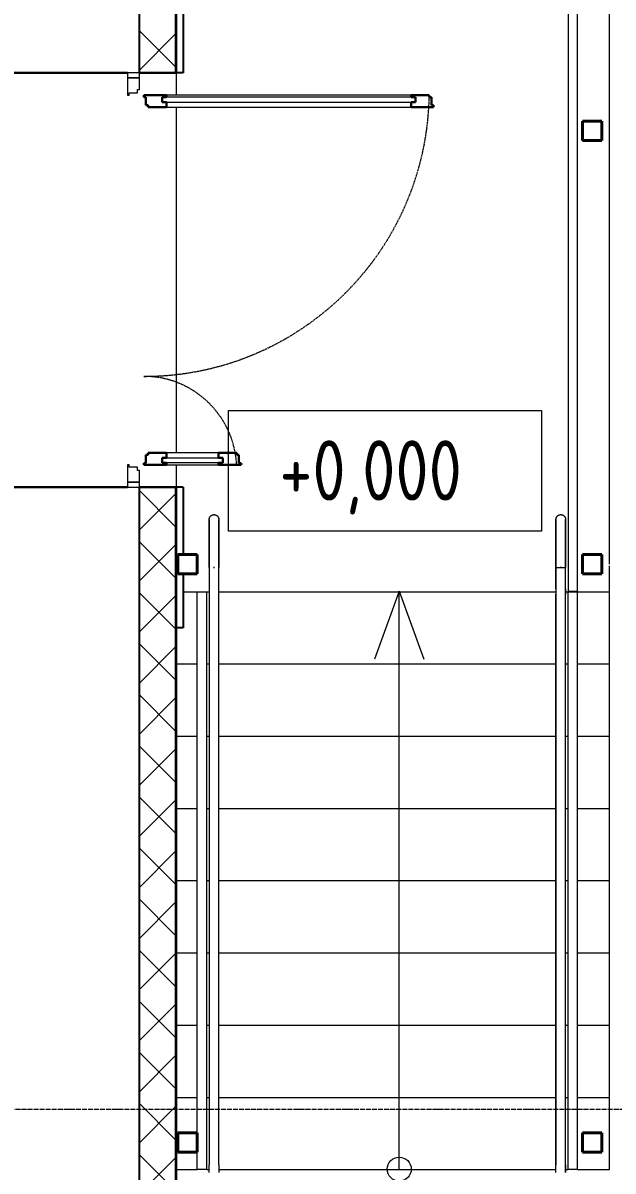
# Model space of a CAD drawing. Header units: millimetres. Extents: x -695119 to 412940, y -249585 to 622758.
# Drawn here: x 40061 to 42511, y -31626 to -26858 of the extents above; entities that cross this region are included whole.
import ezdxf

# ---------------------------------------------------------------- set-up
doc = ezdxf.new("R2010")
doc.units = ezdxf.units.MM
doc.linetypes.add('ADSK_Линия сетки', pattern=[25, 20, -2.5, 0, -2.5])
doc.linetypes.add('ADSK_Штриховая_ш2 п1_5', pattern=[4.5, 3, -1.5])
for name, color, linetype, lineweight in [('Высотные отметки', 7, 'Continuous', 9), ('Каркас_Импост', 8, 'Continuous', 9), ('Лестницы', 8, 'Continuous', 9), ('Монтажный зазор', 8, 'Continuous', 9), ('Несущие колонны', 252, 'Continuous', 18), ('Ограждение', 8, 'Continuous', 9), ('Оси', 252, 'Continuous', 9), ('Остекление', 8, 'Continuous', 9), ('Открывание', 8, 'ADSK_Штриховая_ш2 п1_5', 9), ('Панель', 252, 'Continuous', 30), ('Перекрытия', 7, 'Continuous', 18), ('Поручни', 8, 'Continuous', 9), ('Стены разрез', 7, 'Continuous', 30), ('Стены штриховка', 7, 'Continuous', 9), ('Типовые аннотации', 8, 'Continuous', 18), ('Элементы узлов', 8, 'Continuous', 18)]:
    doc.layers.add(name, color=color, linetype=linetype, lineweight=lineweight)
doc.layers.add('Стены', color=194, linetype='Continuous')
doc.styles.add('GOST 2.304 type A_1', font='', dxfattribs={"height": 350})
doc.styles.get('GOST 2.304 type A_1').set_extended_font_data('GOST 2.304 type A')

# ---------------------------------------------------------------- blocks, each defined once
blk = doc.blocks.new('1 этаж')
at = {"layer": 'Каркас_Импост', "color": 251, "true_color": 0x636466}
for p, q in [((-4405.8, -108262.4), (-4455.8, -108262.4)), ((-4455.8, -108262.4), (-4455.8, -108334.4)), ((-4405.8, -108311.4), (-4405.8, -108262.4)), ((-4413.8, -108325.4), (-4413.8, -108311.4)), ((-4413.8, -108311.4), (-4405.8, -108311.4)), ((-4455.8, -108334.4), (-4447.8, -108334.4)), ((-4447.8, -108334.4), (-4447.8, -108325.4)), ((-4447.8, -108325.4), (-4413.8, -108325.4)), ((-4447.8, -109870.4), (-4455.8, -109870.4)), ((-4455.8, -109870.4), (-4455.8, -109942.4)), ((-4447.8, -109879.4), (-4447.8, -109870.4)), ((-4413.8, -109879.4), (-4447.8, -109879.4)), ((-4413.8, -109893.4), (-4413.8, -109879.4)), ((-4405.8, -109893.4), (-4413.8, -109893.4)), ((-4405.8, -109942.4), (-4405.8, -109893.4)), ((-4455.8, -109942.4), (-4405.8, -109942.4))]:
    blk.add_line(p, q, dxfattribs=at)
at = {"layer": 'Лестницы', "color": 251, "true_color": 0x636466}
for p, q in [((-4223.8, -110396.6), (-4165.8, -110396.6)), ((-4125.8, -110396.6), (-4115.4, -110396.6)), ((-4076.2, -110396.6), (-2675.4, -110396.6)), ((-2636.2, -110396.6), (-2625.8, -110396.6)), ((-2585.8, -110396.6), (-2453.8, -110396.6)), ((-2453.8, -110696.6), (-2453.8, -110396.6)), ((-4253.8, -110696.6), (-4165.8, -110696.6)), ((-4253.8, -110696.6), (-4165.8, -110696.6)), ((-4125.8, -110696.6), (-4115.8, -110696.6)), ((-4125.8, -110696.6), (-4115.8, -110696.6)), ((-4075.8, -110696.6), (-2675.8, -110696.6)), ((-4075.8, -110696.6), (-2675.8, -110696.6)), ((-2635.8, -110696.6), (-2625.8, -110696.6)), ((-2635.8, -110696.6), (-2625.8, -110696.6)), ((-2585.8, -110696.6), (-2453.8, -110696.6)), ((-2585.8, -110696.6), (-2453.8, -110696.6)), ((-2453.8, -110996.6), (-2453.8, -110696.6)), ((-4253.8, -110996.6), (-4165.8, -110996.6)), ((-4253.8, -110996.6), (-4165.8, -110996.6)), ((-4125.8, -110996.6), (-4115.8, -110996.6)), ((-4125.8, -110996.6), (-4115.8, -110996.6)), ((-4075.8, -110996.6), (-2675.8, -110996.6)), ((-4075.8, -110996.6), (-2675.8, -110996.6)), ((-2635.8, -110996.6), (-2625.8, -110996.6)), ((-2635.8, -110996.6), (-2625.8, -110996.6)), ((-2585.8, -110996.6), (-2453.8, -110996.6)), ((-2585.8, -110996.6), (-2453.8, -110996.6)), ((-2453.8, -111296.6), (-2453.8, -110996.6)), ((-4253.8, -111296.6), (-4165.8, -111296.6)), ((-4253.8, -111296.6), (-4165.8, -111296.6)), ((-4125.8, -111296.6), (-4115.8, -111296.6)), ((-4125.8, -111296.6), (-4115.8, -111296.6)), ((-4075.8, -111296.6), (-2675.8, -111296.6)), ((-4075.8, -111296.6), (-2675.8, -111296.6)), ((-2635.8, -111296.6), (-2625.8, -111296.6)), ((-2635.8, -111296.6), (-2625.8, -111296.6)), ((-2585.8, -111296.6), (-2453.8, -111296.6)), ((-2585.8, -111296.6), (-2453.8, -111296.6)), ((-2453.8, -111596.6), (-2453.8, -111296.6)), ((-4253.8, -111596.6), (-4165.8, -111596.6)), ((-4253.8, -111596.6), (-4165.8, -111596.6)), ((-4125.8, -111596.6), (-4115.8, -111596.6)), ((-4125.8, -111596.6), (-4115.8, -111596.6)), ((-4075.8, -111596.6), (-2675.8, -111596.6)), ((-4075.8, -111596.6), (-2675.8, -111596.6)), ((-2635.8, -111596.6), (-2625.8, -111596.6)), ((-2635.8, -111596.6), (-2625.8, -111596.6)), ((-2585.8, -111596.6), (-2453.8, -111596.6)), ((-2585.8, -111596.6), (-2453.8, -111596.6)), ((-2453.8, -111896.6), (-2453.8, -111596.6)), ((-4253.8, -111896.6), (-4165.8, -111896.6)), ((-4253.8, -111896.6), (-4165.8, -111896.6)), ((-4125.8, -111896.6), (-4115.8, -111896.6)), ((-4125.8, -111896.6), (-4115.8, -111896.6)), ((-4075.8, -111896.6), (-2675.8, -111896.6)), ((-4075.8, -111896.6), (-2675.8, -111896.6)), ((-2635.8, -111896.6), (-2625.8, -111896.6)), ((-2635.8, -111896.6), (-2625.8, -111896.6)), ((-2585.8, -111896.6), (-2453.8, -111896.6)), ((-2585.8, -111896.6), (-2453.8, -111896.6)), ((-2453.8, -112196.6), (-2453.8, -111896.6)), ((-4253.8, -112196.6), (-4165.8, -112196.6)), ((-4253.8, -112196.6), (-4165.8, -112196.6)), ((-4125.8, -112196.6), (-4115.8, -112196.6)), ((-4125.8, -112196.6), (-4115.8, -112196.6)), ((-4075.8, -112196.6), (-2675.8, -112196.6)), ((-4075.8, -112196.6), (-2675.8, -112196.6)), ((-2635.8, -112196.6), (-2625.8, -112196.6)), ((-2635.8, -112196.6), (-2625.8, -112196.6)), ((-2585.8, -112196.6), (-2453.8, -112196.6)), ((-2585.8, -112196.6), (-2453.8, -112196.6)), ((-2453.8, -112496.6), (-2453.8, -112196.6)), ((-4253.8, -112496.6), (-4165.8, -112496.6)), ((-4253.8, -112496.6), (-4165.8, -112496.6)), ((-4125.8, -112496.6), (-4115.8, -112496.6)), ((-4125.8, -112496.6), (-4115.8, -112496.6)), ((-4075.8, -112496.6), (-2675.8, -112496.6)), ((-4075.8, -112496.6), (-2675.8, -112496.6)), ((-2635.8, -112496.6), (-2625.8, -112496.6)), ((-2635.8, -112496.6), (-2625.8, -112496.6)), ((-2585.8, -112496.6), (-2453.8, -112496.6)), ((-2585.8, -112496.6), (-2453.8, -112496.6)), ((-2453.8, -112796.6), (-2453.8, -112496.6)), ((-4253.8, -112796.6), (-4165.8, -112796.6)), ((-4253.8, -112796.6), (-4165.8, -112796.6)), ((-4125.8, -112796.6), (-4115.8, -112796.6)), ((-4125.8, -112796.6), (-4115.8, -112796.6)), ((-4075.8, -112796.6), (-2675.8, -112796.6)), ((-4075.8, -112796.6), (-2675.8, -112796.6)), ((-2635.8, -112796.6), (-2625.8, -112796.6)), ((-2635.8, -112796.6), (-2625.8, -112796.6)), ((-2585.8, -112796.6), (-2453.8, -112796.6)), ((-2585.8, -112796.6), (-2453.8, -112796.6))]:
    blk.add_line(p, q, dxfattribs=at)
at = {"layer": 'Монтажный зазор', "color": 251, "true_color": 0x636466}
for p, q in [((-4405.8, -108242.4), (-4455.8, -108242.4)), ((-4455.8, -108242.4), (-4455.8, -108262.4)), ((-4455.8, -108262.4), (-4405.8, -108262.4)), ((-4405.8, -108262.4), (-4405.8, -108242.4)), ((-4405.8, -109942.4), (-4455.8, -109942.4)), ((-4455.8, -109942.4), (-4455.8, -109962.4)), ((-4455.8, -109962.4), (-4405.8, -109962.4)), ((-4405.8, -109962.4), (-4405.8, -109942.4))]:
    blk.add_line(p, q, dxfattribs=at)
at = {"layer": 'Несущие колонны', "color": 251, "lineweight": 40, "true_color": 0x636466}
for p, q in [((-2565.8, -108522.4), (-2565.8, -108442.4)), ((-2565.8, -108442.4), (-2485.8, -108442.4)), ((-2485.8, -108442.4), (-2565.8, -108442.4)), ((-2565.8, -108442.4), (-2565.8, -108522.4)), ((-2485.8, -108442.4), (-2485.8, -108522.4)), ((-2485.8, -108522.4), (-2485.8, -108442.4)), ((-2485.8, -108522.4), (-2565.8, -108522.4)), ((-2565.8, -108522.4), (-2485.8, -108522.4)), ((-4245.8, -110322.4), (-4245.8, -110242.4)), ((-4245.8, -110242.4), (-4165.8, -110242.4)), ((-4165.8, -110242.4), (-4245.8, -110242.4)), ((-4245.8, -110242.4), (-4245.8, -110322.4)), ((-4165.8, -110242.4), (-4165.8, -110322.4)), ((-4165.8, -110322.4), (-4165.8, -110242.4)), ((-2565.8, -110322.4), (-2565.8, -110242.4)), ((-2565.8, -110242.4), (-2485.8, -110242.4)), ((-2485.8, -110242.4), (-2565.8, -110242.4)), ((-2565.8, -110242.4), (-2565.8, -110322.4)), ((-2485.8, -110242.4), (-2485.8, -110322.4)), ((-2485.8, -110282.5), (-2485.8, -110242.4)), ((-4165.8, -110322.4), (-4245.8, -110322.4)), ((-4245.8, -110322.4), (-4165.8, -110322.4)), ((-2485.8, -110322.4), (-2565.8, -110322.4)), ((-2565.8, -110322.4), (-2485.8, -110322.4)), ((-2485.8, -110322.4), (-2485.8, -110288.9)), ((-4245.8, -112724.4), (-4245.8, -112644.4)), ((-4245.8, -112644.4), (-4165.8, -112644.4)), ((-4165.8, -112644.4), (-4245.8, -112644.4)), ((-4245.8, -112644.4), (-4245.8, -112724.4)), ((-4165.8, -112644.4), (-4165.8, -112724.4)), ((-4165.8, -112724.4), (-4165.8, -112644.4)), ((-2565.8, -112724.4), (-2565.8, -112644.4)), ((-2565.8, -112644.4), (-2485.8, -112644.4)), ((-2485.8, -112644.4), (-2565.8, -112644.4)), ((-2565.8, -112644.4), (-2565.8, -112724.4)), ((-2485.8, -112644.4), (-2485.8, -112724.4)), ((-2485.8, -112724.4), (-2485.8, -112644.4)), ((-4165.8, -112724.4), (-4245.8, -112724.4)), ((-4245.8, -112724.4), (-4165.8, -112724.4)), ((-2485.8, -112724.4), (-2565.8, -112724.4)), ((-2565.8, -112724.4), (-2485.8, -112724.4))]:
    blk.add_line(p, q, dxfattribs=at)
at = {"layer": 'Ограждение', "color": 251, "true_color": 0x636466}
for p, q in [((-4115.8, -110296.6), (-4115.8, -110384.8)), ((-4093.5, -110296.6), (-4098.1, -110296.6)), ((-4098.1, -110296.6), (-4095.8, -110296.6)), ((-4095.8, -110296.6), (-4093.5, -110296.6)), ((-4075.8, -110384.8), (-4075.8, -110296.6)), ((-2675.8, -110296.6), (-2635.8, -110296.6)), ((-2675.8, -110384.8), (-2675.8, -110296.6)), ((-2675.8, -110296.6), (-2675.8, -110384.8)), ((-2675.8, -110296.6), (-2635.8, -110296.6)), ((-2675.8, -110384.8), (-2675.8, -110296.6)), ((-2653.5, -110296.6), (-2658.1, -110296.6)), ((-2658.1, -110296.6), (-2655.8, -110296.6)), ((-2655.8, -110296.6), (-2653.5, -110296.6)), ((-2635.8, -110384.8), (-2635.8, -110296.6)), ((-2635.8, -110384.8), (-2635.8, -110296.6)), ((-2635.8, -110384.8), (-2635.8, -110296.6)), ((-4115.8, -110398.2), (-4115.8, -112777.1)), ((-4075.8, -112777.1), (-4075.8, -110398.2)), ((-2675.8, -110384.8), (-2675.8, -110407.2)), ((-2675.8, -110384.8), (-2675.8, -110398.3)), ((-2675.8, -110384.8), (-2675.8, -110407.2)), ((-2675.8, -110384.8), (-2675.8, -110398.3)), ((-2675.8, -110398.2), (-2675.8, -112777.1)), ((-2675.8, -112786.1), (-2675.8, -110407.2)), ((-2675.8, -112786.1), (-2675.8, -110407.2)), ((-2635.8, -110384.8), (-2635.8, -110407.2)), ((-2635.8, -110384.8), (-2635.8, -110398.3)), ((-2635.8, -110384.8), (-2635.8, -110407.2)), ((-2635.8, -110384.8), (-2635.8, -110398.3)), ((-2635.8, -112777.1), (-2635.8, -110398.2)), ((-2635.8, -112786.1), (-2635.8, -110407.2)), ((-2635.8, -112786.1), (-2635.8, -110407.2)), ((-2675.8, -112808.4), (-2675.8, -112786.1)), ((-2675.8, -112808.4), (-2675.8, -112786.1)), ((-2635.8, -112808.4), (-2635.8, -112786.1)), ((-2635.8, -112808.4), (-2635.8, -112786.1))]:
    blk.add_line(p, q, dxfattribs=at)
at = {"layer": 'Ограждение', "color": 251, "true_color": 0x636466, "flags": 128}
for points in [[(-4115.8, -110096.6), (-4115.8, -110095.8), (-4115.7, -110095), (-4115.7, -110094.2), (-4115.5, -110093.4), (-4115.4, -110092.6), (-4115.2, -110091.9), (-4115, -110091.1), (-4114.8, -110090.3), (-4114.5, -110089.6), (-4114.2, -110088.8), (-4113.9, -110088.1), (-4113.5, -110087.4), (-4113.2, -110086.7), (-4112.7, -110086), (-4112.3, -110085.3), (-4111.8, -110084.7), (-4111.4, -110084), (-4110.8, -110083.4), (-4110.3, -110082.8), (-4109.7, -110082.3), (-4109.2, -110081.7), (-4108.5, -110081.2), (-4107.9, -110080.7), (-4107.3, -110080.2), (-4106.6, -110079.8), (-4105.9, -110079.4), (-4105.2, -110079), (-4104.5, -110078.6), (-4103.8, -110078.3), (-4103, -110078), (-4102.3, -110077.7), (-4101.5, -110077.4), (-4100.8, -110077.2), (-4100, -110077.1), (-4099.2, -110076.9), (-4098.4, -110076.8), (-4097.6, -110076.7), (-4096.8, -110076.6), (-4096, -110076.6), (-4095.8, -110076.6)], [(-4095.8, -110076.6), (-4095, -110076.6), (-4094.2, -110076.7), (-4093.4, -110076.8), (-4092.6, -110076.9), (-4091.8, -110077), (-4091, -110077.2), (-4090.3, -110077.4), (-4089.5, -110077.6), (-4088.8, -110077.9), (-4088, -110078.2), (-4087.3, -110078.5), (-4086.6, -110078.9), (-4085.9, -110079.3), (-4085.2, -110079.7), (-4084.5, -110080.1), (-4083.9, -110080.6), (-4083.2, -110081.1), (-4082.6, -110081.6), (-4082, -110082.1), (-4081.5, -110082.7), (-4080.9, -110083.3), (-4080.4, -110083.9), (-4079.9, -110084.5), (-4079.4, -110085.1), (-4079, -110085.8), (-4078.6, -110086.5), (-4078.2, -110087.2), (-4077.8, -110087.9), (-4077.5, -110088.6), (-4077.2, -110089.4), (-4076.9, -110090.1), (-4076.6, -110090.9), (-4076.4, -110091.6), (-4076.2, -110092.4), (-4076.1, -110093.2), (-4076, -110094), (-4075.9, -110094.8), (-4075.8, -110095.6), (-4075.8, -110096.4), (-4075.8, -110096.6)], [(-2675.8, -110096.6), (-2675.8, -110095.8), (-2675.7, -110095), (-2675.7, -110094.2), (-2675.5, -110093.4), (-2675.4, -110092.6), (-2675.2, -110091.9), (-2675, -110091.1), (-2674.8, -110090.3), (-2674.5, -110089.6), (-2674.2, -110088.8), (-2673.9, -110088.1), (-2673.5, -110087.4), (-2673.2, -110086.7), (-2672.7, -110086), (-2672.3, -110085.3), (-2671.8, -110084.7), (-2671.4, -110084), (-2670.8, -110083.4), (-2670.3, -110082.8), (-2669.7, -110082.3), (-2669.2, -110081.7), (-2668.5, -110081.2), (-2667.9, -110080.7), (-2667.3, -110080.2), (-2666.6, -110079.8), (-2665.9, -110079.4), (-2665.2, -110079), (-2664.5, -110078.6), (-2663.8, -110078.3), (-2663, -110078), (-2662.3, -110077.7), (-2661.5, -110077.4), (-2660.8, -110077.2), (-2660, -110077.1), (-2659.2, -110076.9), (-2658.4, -110076.8), (-2657.6, -110076.7), (-2656.8, -110076.6), (-2656, -110076.6), (-2655.8, -110076.6)], [(-2655.8, -110076.6), (-2655, -110076.6), (-2654.2, -110076.7), (-2653.4, -110076.8), (-2652.6, -110076.9), (-2651.8, -110077), (-2651, -110077.2), (-2650.3, -110077.4), (-2649.5, -110077.6), (-2648.8, -110077.9), (-2648, -110078.2), (-2647.3, -110078.5), (-2646.6, -110078.9), (-2645.9, -110079.3), (-2645.2, -110079.7), (-2644.5, -110080.1), (-2643.9, -110080.6), (-2643.2, -110081.1), (-2642.6, -110081.6), (-2642, -110082.1), (-2641.5, -110082.7), (-2640.9, -110083.3), (-2640.4, -110083.9), (-2639.9, -110084.5), (-2639.4, -110085.1), (-2639, -110085.8), (-2638.6, -110086.5), (-2638.2, -110087.2), (-2637.8, -110087.9), (-2637.5, -110088.6), (-2637.2, -110089.4), (-2636.9, -110090.1), (-2636.6, -110090.9), (-2636.4, -110091.6), (-2636.2, -110092.4), (-2636.1, -110093.2), (-2636, -110094), (-2635.9, -110094.8), (-2635.8, -110095.6), (-2635.8, -110096.4), (-2635.8, -110096.6)], [(-4115.8, -110296.6), (-4115.8, -110288.6), (-4115.8, -110280.6), (-4115.8, -110272.7), (-4115.8, -110264.7), (-4115.8, -110256.9), (-4115.8, -110249.1), (-4115.8, -110241.3), (-4115.8, -110233.7), (-4115.8, -110226.2), (-4115.8, -110218.7), (-4115.8, -110211.4), (-4115.8, -110204.3), (-4115.8, -110197.2), (-4115.8, -110190.4), (-4115.8, -110183.7), (-4115.8, -110177.2), (-4115.8, -110170.8), (-4115.8, -110164.7), (-4115.8, -110158.8), (-4115.8, -110153.1), (-4115.8, -110147.7), (-4115.8, -110142.5), (-4115.8, -110137.5), (-4115.8, -110132.8), (-4115.8, -110128.3), (-4115.8, -110124.1), (-4115.8, -110120.2), (-4115.8, -110116.6), (-4115.8, -110113.2), (-4115.8, -110110.2), (-4115.8, -110107.5), (-4115.8, -110105), (-4115.8, -110102.9), (-4115.8, -110101), (-4115.8, -110099.5), (-4115.8, -110098.3), (-4115.8, -110097.4), (-4115.8, -110096.9), (-4115.8, -110096.6), (-4115.8, -110096.6)], [(-4115.8, -110096.6), (-4115.8, -110096.8), (-4115.8, -110097.2), (-4115.8, -110098), (-4115.8, -110099.2), (-4115.8, -110100.6), (-4115.8, -110102.3), (-4115.8, -110104.4), (-4115.8, -110106.8), (-4115.8, -110109.4), (-4115.8, -110112.4), (-4115.8, -110115.7), (-4115.8, -110119.2), (-4115.8, -110123), (-4115.8, -110127.2), (-4115.8, -110131.5), (-4115.8, -110136.2), (-4115.8, -110141.1), (-4115.8, -110146.2), (-4115.8, -110151.6), (-4115.8, -110157.3), (-4115.8, -110163.1), (-4115.8, -110169.2), (-4115.8, -110175.4), (-4115.8, -110181.9), (-4115.8, -110188.5), (-4115.8, -110195.4), (-4115.8, -110202.3), (-4115.8, -110209.5), (-4115.8, -110216.7), (-4115.8, -110224.1), (-4115.8, -110231.6), (-4115.8, -110239.3), (-4115.8, -110247), (-4115.8, -110254.8), (-4115.8, -110262.6), (-4115.8, -110270.5), (-4115.8, -110278.5), (-4115.8, -110286.5), (-4115.8, -110294.4), (-4115.8, -110296.6)], [(-4075.8, -110296.6), (-4075.8, -110288.6), (-4075.8, -110280.6), (-4075.8, -110272.7), (-4075.8, -110264.7), (-4075.8, -110256.9), (-4075.8, -110249.1), (-4075.8, -110241.3), (-4075.8, -110233.7), (-4075.8, -110226.2), (-4075.8, -110218.7), (-4075.8, -110211.4), (-4075.8, -110204.3), (-4075.8, -110197.2), (-4075.8, -110190.4), (-4075.8, -110183.7), (-4075.8, -110177.2), (-4075.8, -110170.8), (-4075.8, -110164.7), (-4075.8, -110158.8), (-4075.8, -110153.1), (-4075.8, -110147.7), (-4075.8, -110142.5), (-4075.8, -110137.5), (-4075.8, -110132.8), (-4075.8, -110128.3), (-4075.8, -110124.1), (-4075.8, -110120.2), (-4075.8, -110116.6), (-4075.8, -110113.2), (-4075.8, -110110.2), (-4075.8, -110107.5), (-4075.8, -110105), (-4075.8, -110102.9), (-4075.8, -110101), (-4075.8, -110099.5), (-4075.8, -110098.3), (-4075.8, -110097.4), (-4075.8, -110096.9), (-4075.8, -110096.6), (-4075.8, -110096.6)], [(-4075.8, -110096.6), (-4075.8, -110096.8), (-4075.8, -110097.2), (-4075.8, -110098), (-4075.8, -110099.2), (-4075.8, -110100.6), (-4075.8, -110102.3), (-4075.8, -110104.4), (-4075.8, -110106.8), (-4075.8, -110109.4), (-4075.8, -110112.4), (-4075.8, -110115.7), (-4075.8, -110119.2), (-4075.8, -110123), (-4075.8, -110127.2), (-4075.8, -110131.5), (-4075.8, -110136.2), (-4075.8, -110141.1), (-4075.8, -110146.2), (-4075.8, -110151.6), (-4075.8, -110157.3), (-4075.8, -110163.1), (-4075.8, -110169.2), (-4075.8, -110175.4), (-4075.8, -110181.9), (-4075.8, -110188.5), (-4075.8, -110195.4), (-4075.8, -110202.3), (-4075.8, -110209.5), (-4075.8, -110216.7), (-4075.8, -110224.1), (-4075.8, -110231.6), (-4075.8, -110239.3), (-4075.8, -110247), (-4075.8, -110254.8), (-4075.8, -110262.6), (-4075.8, -110270.5), (-4075.8, -110278.5), (-4075.8, -110286.5), (-4075.8, -110294.4), (-4075.8, -110296.6)], [(-2675.8, -110296.6), (-2675.8, -110288.6), (-2675.8, -110280.6), (-2675.8, -110272.7), (-2675.8, -110264.7), (-2675.8, -110256.9), (-2675.8, -110249.1), (-2675.8, -110241.3), (-2675.8, -110233.7), (-2675.8, -110226.2), (-2675.8, -110218.7), (-2675.8, -110211.4), (-2675.8, -110204.3), (-2675.8, -110197.2), (-2675.8, -110190.4), (-2675.8, -110183.7), (-2675.8, -110177.2), (-2675.8, -110170.8), (-2675.8, -110164.7), (-2675.8, -110158.8), (-2675.8, -110153.1), (-2675.8, -110147.7), (-2675.8, -110142.5), (-2675.8, -110137.5), (-2675.8, -110132.8), (-2675.8, -110128.3), (-2675.8, -110124.1), (-2675.8, -110120.2), (-2675.8, -110116.6), (-2675.8, -110113.2), (-2675.8, -110110.2), (-2675.8, -110107.5), (-2675.8, -110105), (-2675.8, -110102.9), (-2675.8, -110101), (-2675.8, -110099.5), (-2675.8, -110098.3), (-2675.8, -110097.4), (-2675.8, -110096.9), (-2675.8, -110096.6), (-2675.8, -110096.6)], [(-2675.8, -110096.6), (-2675.8, -110096.8), (-2675.8, -110097.2), (-2675.8, -110098), (-2675.8, -110099.2), (-2675.8, -110100.6), (-2675.8, -110102.3), (-2675.8, -110104.4), (-2675.8, -110106.8), (-2675.8, -110109.4), (-2675.8, -110112.4), (-2675.8, -110115.7), (-2675.8, -110119.2), (-2675.8, -110123), (-2675.8, -110127.2), (-2675.8, -110131.5), (-2675.8, -110136.2), (-2675.8, -110141.1), (-2675.8, -110146.2), (-2675.8, -110151.6), (-2675.8, -110157.3), (-2675.8, -110163.1), (-2675.8, -110169.2), (-2675.8, -110175.4), (-2675.8, -110181.9), (-2675.8, -110188.5), (-2675.8, -110195.4), (-2675.8, -110202.3), (-2675.8, -110209.5), (-2675.8, -110216.7), (-2675.8, -110224.1), (-2675.8, -110231.6), (-2675.8, -110239.3), (-2675.8, -110247), (-2675.8, -110254.8), (-2675.8, -110262.6), (-2675.8, -110270.5), (-2675.8, -110278.5), (-2675.8, -110286.5), (-2675.8, -110294.4), (-2675.8, -110296.6)], [(-2635.8, -110296.6), (-2635.8, -110288.6), (-2635.8, -110280.6), (-2635.8, -110272.7), (-2635.8, -110264.7), (-2635.8, -110256.9), (-2635.8, -110249.1), (-2635.8, -110241.3), (-2635.8, -110233.7), (-2635.8, -110226.2), (-2635.8, -110218.7), (-2635.8, -110211.4), (-2635.8, -110204.3), (-2635.8, -110197.2), (-2635.8, -110190.4), (-2635.8, -110183.7), (-2635.8, -110177.2), (-2635.8, -110170.8), (-2635.8, -110164.7), (-2635.8, -110158.8), (-2635.8, -110153.1), (-2635.8, -110147.7), (-2635.8, -110142.5), (-2635.8, -110137.5), (-2635.8, -110132.8), (-2635.8, -110128.3), (-2635.8, -110124.1), (-2635.8, -110120.2), (-2635.8, -110116.6), (-2635.8, -110113.2), (-2635.8, -110110.2), (-2635.8, -110107.5), (-2635.8, -110105), (-2635.8, -110102.9), (-2635.8, -110101), (-2635.8, -110099.5), (-2635.8, -110098.3), (-2635.8, -110097.4), (-2635.8, -110096.9), (-2635.8, -110096.6), (-2635.8, -110096.6)], [(-2635.8, -110096.6), (-2635.8, -110096.8), (-2635.8, -110097.2), (-2635.8, -110098), (-2635.8, -110099.2), (-2635.8, -110100.6), (-2635.8, -110102.3), (-2635.8, -110104.4), (-2635.8, -110106.8), (-2635.8, -110109.4), (-2635.8, -110112.4), (-2635.8, -110115.7), (-2635.8, -110119.2), (-2635.8, -110123), (-2635.8, -110127.2), (-2635.8, -110131.5), (-2635.8, -110136.2), (-2635.8, -110141.1), (-2635.8, -110146.2), (-2635.8, -110151.6), (-2635.8, -110157.3), (-2635.8, -110163.1), (-2635.8, -110169.2), (-2635.8, -110175.4), (-2635.8, -110181.9), (-2635.8, -110188.5), (-2635.8, -110195.4), (-2635.8, -110202.3), (-2635.8, -110209.5), (-2635.8, -110216.7), (-2635.8, -110224.1), (-2635.8, -110231.6), (-2635.8, -110239.3), (-2635.8, -110247), (-2635.8, -110254.8), (-2635.8, -110262.6), (-2635.8, -110270.5), (-2635.8, -110278.5), (-2635.8, -110286.5), (-2635.8, -110294.4), (-2635.8, -110296.6)], [(-4115.8, -110384.8), (-4115.8, -110386), (-4115.8, -110387.2), (-4115.8, -110388.4), (-4115.8, -110389.6), (-4115.8, -110390.8), (-4115.8, -110391.9), (-4115.8, -110393.1), (-4115.8, -110394.2), (-4115.8, -110395.4), (-4115.8, -110396.5), (-4115.8, -110397.6), (-4115.8, -110398.2)], [(-4115.8, -110384.8), (-4115.8, -110386), (-4115.8, -110387.2), (-4115.8, -110388.4), (-4115.8, -110389.6), (-4115.8, -110390.8), (-4115.8, -110391.9)], [(-4115.8, -110394.2), (-4115.8, -110395.4), (-4115.8, -110396.5), (-4115.8, -110397.6), (-4115.8, -110398.2)], [(-4075.8, -110398.2), (-4075.8, -110397.1), (-4075.8, -110396), (-4075.8, -110394.9), (-4075.8, -110393.8), (-4075.8, -110392.6), (-4075.8, -110391.5), (-4075.8, -110390.3), (-4075.8, -110389.1), (-4075.8, -110387.9), (-4075.8, -110386.7), (-4075.8, -110385.5), (-4075.8, -110384.8)], [(-4075.8, -110392.6), (-4075.8, -110391.5), (-4075.8, -110390.3), (-4075.8, -110389.1), (-4075.8, -110387.9), (-4075.8, -110386.7), (-4075.8, -110385.5), (-4075.8, -110384.8)], [(-4075.8, -110398.2), (-4075.8, -110397.1), (-4075.8, -110396), (-4075.8, -110394.9), (-4075.8, -110393.8)], [(-2675.8, -110384.8), (-2675.8, -110386), (-2675.8, -110387.2), (-2675.8, -110388.4), (-2675.8, -110389.6), (-2675.8, -110390.8), (-2675.8, -110391.9), (-2675.8, -110393.1), (-2675.8, -110394.2), (-2675.8, -110395.4), (-2675.8, -110396.5), (-2675.8, -110397.6), (-2675.8, -110398.2)], [(-2675.8, -110384.8), (-2675.8, -110386), (-2675.8, -110387.2), (-2675.8, -110388.4), (-2675.8, -110389.6), (-2675.8, -110390.8), (-2675.8, -110391.9)], [(-2675.8, -110394.2), (-2675.8, -110395.4), (-2675.8, -110396.5), (-2675.8, -110397.6), (-2675.8, -110398.2)], [(-2635.8, -110398.2), (-2635.8, -110397.1), (-2635.8, -110396), (-2635.8, -110394.9), (-2635.8, -110393.8), (-2635.8, -110392.6), (-2635.8, -110391.5), (-2635.8, -110390.3), (-2635.8, -110389.1), (-2635.8, -110387.9), (-2635.8, -110386.7), (-2635.8, -110385.5), (-2635.8, -110384.8)], [(-2635.8, -110392.6), (-2635.8, -110391.5), (-2635.8, -110390.3), (-2635.8, -110389.1), (-2635.8, -110387.9), (-2635.8, -110386.7), (-2635.8, -110385.5), (-2635.8, -110384.8)], [(-2635.8, -110398.2), (-2635.8, -110397.1), (-2635.8, -110396), (-2635.8, -110394.9), (-2635.8, -110393.8)], [(-4115.8, -112808.4), (-4115.8, -112805.6), (-4115.8, -112802.8), (-4115.8, -112800), (-4115.8, -112797.3), (-4115.8, -112794.5), (-4115.8, -112791.8), (-4115.8, -112789.1), (-4115.8, -112786.4), (-4115.8, -112783.8), (-4115.8, -112781.2), (-4115.8, -112778.6), (-4115.8, -112777.1)], [(-4075.8, -112777.1), (-4075.8, -112779.6), (-4075.8, -112782.2), (-4075.8, -112784.8), (-4075.8, -112787.5), (-4075.8, -112790.2), (-4075.8, -112792.9), (-4075.8, -112795.6), (-4075.8, -112798.4), (-4075.8, -112801.2), (-4075.8, -112804), (-4075.8, -112806.8), (-4075.8, -112808.4)], [(-2675.8, -112808.4), (-2675.8, -112805.6), (-2675.8, -112802.8), (-2675.8, -112800), (-2675.8, -112797.3), (-2675.8, -112794.5), (-2675.8, -112791.8), (-2675.8, -112789.1), (-2675.8, -112786.4), (-2675.8, -112783.8), (-2675.8, -112781.2), (-2675.8, -112778.6), (-2675.8, -112777.1)], [(-2635.8, -112777.1), (-2635.8, -112779.6), (-2635.8, -112782.2), (-2635.8, -112784.8), (-2635.8, -112787.5), (-2635.8, -112790.2), (-2635.8, -112792.9), (-2635.8, -112795.6), (-2635.8, -112798.4), (-2635.8, -112801.2), (-2635.8, -112804), (-2635.8, -112806.8), (-2635.8, -112808.4)]]:
    blk.add_lwpolyline(points, dxfattribs=at)
at = {"layer": 'Оси', "color": 251, "linetype": 'ADSK_Линия сетки', "true_color": 0x636466}
blk.add_line((4311.5, -112547.4), (-72628.1, -112547.4), dxfattribs=at)
at = {"layer": 'Остекление', "color": 251, "true_color": 0x636466}
for p, q in [((-4311.8, -108343.4), (-4311.8, -108364.4)), ((-3259.8, -108343.4), (-4311.8, -108343.4)), ((-4311.8, -108364.4), (-3259.8, -108364.4)), ((-3259.8, -108364.4), (-3259.8, -108343.4)), ((-4311.8, -109840.4), (-4059.8, -109840.4)), ((-4311.8, -109861.4), (-4311.8, -109840.4)), ((-4059.8, -109840.4), (-4059.8, -109861.4)), ((-4059.8, -109861.4), (-4311.8, -109861.4))]:
    blk.add_line(p, q, dxfattribs=at)
at = {"layer": 'Открывание', "color": 251, "true_color": 0x636466}
for centre, radius, start, end in [((-4387.8, -108316.4), 1186, 270, 359.1304), ((-4387.8, -109888.4), 386, 2.6728, 90)]:
    blk.add_arc(centre, radius, start, end, dxfattribs=at)
at = {"layer": 'Панель', "color": 251, "true_color": 0x636466}
for p, q in [((-4293.8, -108334.4), (-4387.8, -108334.4)), ((-4387.8, -108334.4), (-4387.8, -108342.4)), ((-4387.8, -108342.4), (-4378.8, -108342.4)), ((-4378.8, -108342.4), (-4378.8, -108376.4)), ((-4311.8, -108343.4), (-4293.8, -108343.4)), ((-4311.8, -108364.4), (-4311.8, -108343.4)), ((-4293.8, -108364.4), (-4311.8, -108364.4)), ((-4293.8, -108343.4), (-4293.8, -108334.4)), ((-4293.8, -108384.4), (-4293.8, -108364.4)), ((-3201.8, -108334.4), (-3277.8, -108334.4)), ((-3277.8, -108343.4), (-3277.8, -108334.4)), ((-3259.8, -108343.4), (-3277.8, -108343.4)), ((-3277.8, -108364.4), (-3259.8, -108364.4)), ((-3277.8, -108384.4), (-3277.8, -108364.4)), ((-3259.8, -108364.4), (-3259.8, -108343.4)), ((-3201.8, -108342.4), (-3201.8, -108334.4)), ((-3192.8, -108342.4), (-3201.8, -108342.4)), ((-3192.8, -108376.4), (-3192.8, -108342.4)), ((-4378.8, -108376.4), (-4369.8, -108376.4)), ((-4369.8, -108376.4), (-4369.8, -108384.4)), ((-4369.8, -108384.4), (-4293.8, -108384.4)), ((-3277.8, -108384.4), (-3183.8, -108384.4)), ((-3183.8, -108376.4), (-3192.8, -108376.4)), ((-3183.8, -108384.4), (-3183.8, -108376.4)), ((-4378.8, -109828.4), (-4378.8, -109862.4)), ((-4369.8, -109828.4), (-4378.8, -109828.4)), ((-4293.8, -109820.4), (-4369.8, -109820.4)), ((-4369.8, -109820.4), (-4369.8, -109828.4)), ((-4293.8, -109840.4), (-4311.8, -109840.4)), ((-4311.8, -109840.4), (-4311.8, -109861.4)), ((-4293.8, -109820.4), (-4293.8, -109840.4)), ((-4001.8, -109820.4), (-4077.8, -109820.4)), ((-4077.8, -109820.4), (-4077.8, -109840.4)), ((-4077.8, -109840.4), (-4059.8, -109840.4)), ((-4059.8, -109840.4), (-4059.8, -109861.4)), ((-4001.8, -109828.4), (-4001.8, -109820.4)), ((-3992.8, -109828.4), (-4001.8, -109828.4)), ((-3992.8, -109862.4), (-3992.8, -109828.4)), ((-4378.8, -109862.4), (-4387.8, -109862.4)), ((-4387.8, -109862.4), (-4387.8, -109870.4)), ((-4387.8, -109870.4), (-4293.8, -109870.4)), ((-4311.8, -109861.4), (-4293.8, -109861.4)), ((-4293.8, -109861.4), (-4293.8, -109870.4)), ((-4077.8, -109861.4), (-4077.8, -109870.4)), ((-4059.8, -109861.4), (-4077.8, -109861.4)), ((-4077.8, -109870.4), (-3983.8, -109870.4)), ((-3983.8, -109862.4), (-3992.8, -109862.4)), ((-3983.8, -109870.4), (-3983.8, -109862.4))]:
    blk.add_line(p, q, dxfattribs=at)
at = {"layer": 'Панель', "color": 251, "lineweight": 9, "true_color": 0x636466}
for p, q in [((-3277.8, -108334.4), (-4293.8, -108334.4)), ((-4293.8, -108384.4), (-3277.8, -108384.4)), ((-4077.8, -109820.4), (-4293.8, -109820.4)), ((-4293.8, -109870.4), (-4077.8, -109870.4))]:
    blk.add_line(p, q, dxfattribs=at)
at = {"layer": 'Перекрытия', "color": 251, "true_color": 0x636466}
for p, q in [((-2453.8, -110282.5), (-2453.8, -105279.4)), ((-4253.8, -108242.4), (-4253.8, -108334.4)), ((-4253.8, -108384.4), (-4253.8, -109820.4)), ((-4253.8, -109870.4), (-4253.8, -109962.4)), ((-2453.8, -110396.6), (-2453.8, -110288.9)), ((-4223.8, -110396.6), (-4165.8, -110396.6)), ((-4125.8, -110396.6), (-4115.4, -110396.6)), ((-4076.2, -110396.6), (-2675.4, -110396.6)), ((-2636.2, -110396.6), (-2625.8, -110396.6)), ((-2585.8, -110396.6), (-2453.8, -110396.6))]:
    blk.add_line(p, q, dxfattribs=at)
at = {"layer": 'Поручни', "color": 251, "true_color": 0x636466}
for p, q in [((-2625.8, -105249.4), (-2625.8, -110394.6)), ((-2585.8, -110394.6), (-2585.8, -105249.4)), ((-4165.8, -110396.6), (-4125.8, -110396.6)), ((-4165.8, -112644.4), (-4165.8, -110396.6)), ((-4125.8, -112796.6), (-4125.8, -110396.6)), ((-2625.8, -110394.6), (-2585.8, -110394.6)), ((-2625.8, -110396.6), (-2585.8, -110396.6)), ((-2625.8, -112796.6), (-2625.8, -110396.6)), ((-2585.8, -112796.6), (-2585.8, -110396.6)), ((-4165.8, -112796.6), (-4165.8, -112724.4)), ((-4125.8, -112796.6), (-4165.8, -112796.6)), ((-2585.8, -112796.6), (-2625.8, -112796.6))]:
    blk.add_line(p, q, dxfattribs=at)
at = {"layer": 'Стены', "color": 251, "true_color": 0x636466}
for p, q in [((-4405.8, -108242.4), (-4405.8, -106452.4)), ((-4223.8, -106452.4), (-4223.8, -108242.4)), ((-4223.8, -108242.4), (-4253.8, -108242.4)), ((-4405.8, -113097.4), (-4405.8, -109962.4)), ((-4223.8, -109962.4), (-4253.8, -109962.4)), ((-4223.8, -109962.4), (-4223.8, -110242.4)), ((-4223.8, -110322.4), (-4223.8, -110546.6)), ((-4223.8, -110546.6), (-4253.8, -110546.6))]:
    blk.add_line(p, q, dxfattribs=at)
at = {"layer": 'Стены разрез', "color": 251, "true_color": 0x636466}
for p, q in [((-4253.8, -108242.4), (-4253.8, -106452.4)), ((-4455.8, -108242.4), (-6325.9, -108242.4)), ((-4405.8, -108242.4), (-4253.8, -108242.4)), ((-4455.8, -109962.4), (-4970.8, -109962.4)), ((-4405.8, -109962.4), (-4253.8, -109962.4)), ((-4253.8, -113249.4), (-4253.8, -109962.4))]:
    blk.add_line(p, q, dxfattribs=at)
at = {"layer": 'Стены разрез', "color": 251, "linetype": 'Continuous', "lineweight": 9, "true_color": 0x636466}
for p, q in [((-4255.8, -108217.7), (-4405.8, -108067.7)), ((-4405.8, -108230.4), (-4255.8, -108080.4)), ((-4255.8, -108087.6), (-4253.8, -108087.6)), ((-4329.9, -108240.4), (-4331, -108242.4)), ((-4255.8, -110126.9), (-4405.8, -109976.9)), ((-4405.8, -110139.6), (-4255.8, -109989.6)), ((-4255.8, -110119.6), (-4253.8, -110119.6)), ((-4255.8, -110339), (-4405.8, -110189)), ((-4405.8, -110351.7), (-4255.8, -110201.7)), ((-4255.8, -110322.8), (-4253.8, -110322.8)), ((-4255.8, -110551.1), (-4405.8, -110401.1)), ((-4405.8, -110563.8), (-4255.8, -110413.8)), ((-4253.8, -110547), (-4255.6, -110550.1)), ((-4255.8, -110763.3), (-4405.8, -110613.3)), ((-4405.8, -110776), (-4255.8, -110626)), ((-4255.8, -110627.6), (-4253.8, -110627.6)), ((-4255.8, -110975.4), (-4405.8, -110825.4)), ((-4405.8, -110988.1), (-4255.8, -110838.1)), ((-4255.8, -111187.5), (-4405.8, -111037.5)), ((-4405.8, -111200.2), (-4255.8, -111050.2)), ((-4253.8, -111101), (-4255.8, -111097.6)), ((-4255.8, -111399.7), (-4405.8, -111249.7)), ((-4405.8, -111412.3), (-4255.8, -111262.3)), ((-4255.8, -111237.2), (-4253.8, -111237.2)), ((-4253.8, -111359.8), (-4255.8, -111363.3)), ((-4255.8, -111611.8), (-4405.8, -111461.8)), ((-4255.8, -111440.4), (-4253.8, -111440.4)), ((-4405.8, -111624.5), (-4255.8, -111474.5)), ((-4255.8, -111823.9), (-4405.8, -111673.9)), ((-4405.8, -111836.6), (-4255.8, -111686.6)), ((-4255.8, -111745.2), (-4253.8, -111745.2)), ((-4255.8, -112036.1), (-4405.8, -111886.1)), ((-4405.8, -112048.7), (-4255.8, -111898.7)), ((-4255.8, -112248.2), (-4405.8, -112098.2)), ((-4405.8, -112260.9), (-4255.8, -112110.9)), ((-4255.8, -112460.3), (-4405.8, -112310.3)), ((-4405.8, -112473), (-4255.8, -112323)), ((-4255.8, -112354.8), (-4253.8, -112354.8)), ((-4255.8, -112672.5), (-4405.8, -112522.5)), ((-4405.8, -112685.1), (-4255.8, -112535.1)), ((-4255.8, -112558), (-4253.8, -112558)), ((-4255.8, -112884.6), (-4405.8, -112734.6)), ((-4405.8, -112897.3), (-4255.8, -112747.3))]:
    blk.add_line(p, q, dxfattribs=at)
at = {"layer": 'Стены штриховка', "color": 251, "true_color": 0x636466}
for p, q in [((-4255.8, -108240.4), (-4255.8, -106454.4)), ((-4405.8, -108240.4), (-4255.8, -108240.4)), ((-4255.8, -109964.4), (-4405.8, -109964.4)), ((-4255.8, -113249.4), (-4255.8, -109964.4))]:
    blk.add_line(p, q, dxfattribs=at)
at = {"layer": 'Типовые аннотации', "color": 251, "lineweight": 20, "true_color": 0x636466}
for p, q in [((-4035.9, -110144.7), (-4035.9, -109644.7)), ((-4035.9, -109644.7), (-2735.9, -109644.7)), ((-2735.9, -109644.7), (-2735.9, -110144.7)), ((-2735.9, -110144.7), (-4035.9, -110144.7)), ((-3326.8, -110394.6), (-3429.4, -110676.5)), ((-3326.8, -110394.6), (-3224.2, -110676.5))]:
    blk.add_line(p, q, dxfattribs=at)
blk.add_circle((-3326.8, -112794.6), 50, dxfattribs=at)
at = {"layer": 'Элементы узлов', "color": 251, "true_color": 0x636466}
blk.add_line((-3326.8, -112794.6), (-3326.8, -110394.6), dxfattribs=at)
at = {"layer": 'Высотные отметки', "color": 251, "true_color": 0x636466, "style": 'GOST 2.304 type A_1'}
blk.add_text('+0,000', height=250, dxfattribs=at).set_placement((-3824.4, -110018))

msp = doc.modelspace()

# ---------------------------------------------------------------- block references
msp.add_blockref('1 этаж', (44950.089, 81176.937))

doc.saveas('drawing.dxf')
